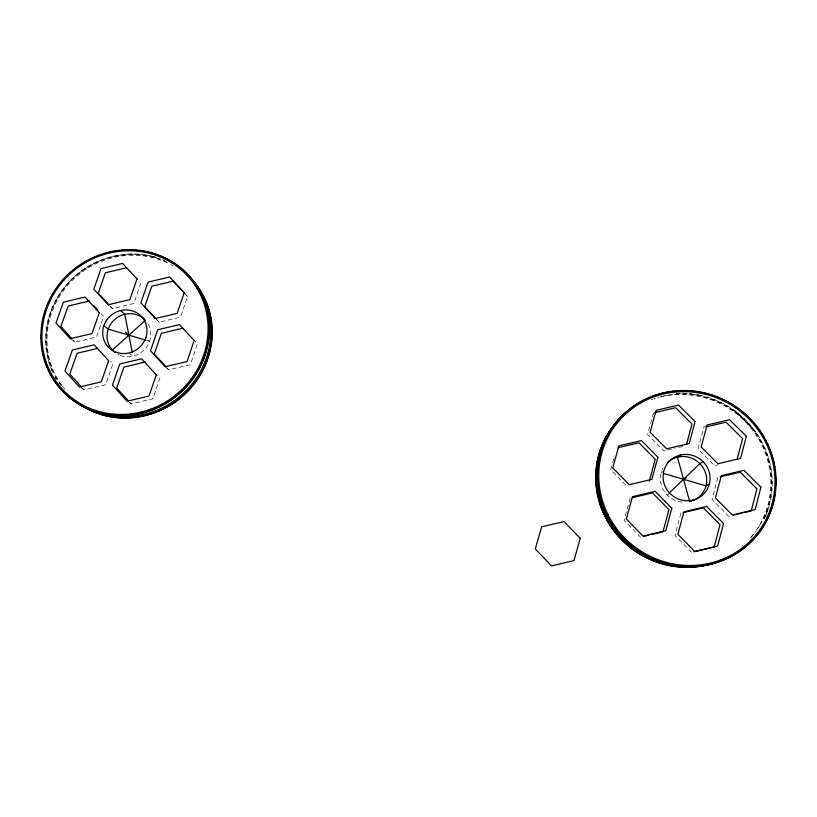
<?xml version="1.0" encoding="UTF-8"?>
<svg xmlns="http://www.w3.org/2000/svg" width="817" height="817" viewBox="0 0 817 817"><rect width="100%" height="100%" fill="white"/><g stroke="black" fill="none" stroke-linecap="round" stroke-linejoin="round"><path stroke-width="0.61" stroke-dasharray="4.08 3.06" d="M717.826 477.475L712.016 499.463L728.693 516.273L731.062 515.711M680.888 513.158L674.954 535.339L691.591 552.302M630.121 498.196L624.065 520.245L640.487 537.106M653.518 412.973L647.595 434.542L663.894 450.974L666.376 450.392M613.741 458.888L610.707 469.785L626.966 486.381M184.233 292.578L187.553 296.561L180.567 317.129L159.101 322.215L155.414 318.538M706.266 425.626L703.815 427.454L698.014 449.146L714.528 465.68L718.245 464.802M661.147 472.747L663.874 470.898M667.203 495.02L670.011 493.458M109.866 306.293L112.419 308.591L133.814 303.526L140.892 283.07L139.217 281.262M70.272 338.708L75.011 342.129L96.467 337.043L103.677 316.424L101.175 313.697M81.281 388.157L84.08 389.862L105.689 384.746L112.92 363.851L110.601 361.308M166.076 367.487L168.772 369.815L190.392 364.688L197.397 343.855L194.824 341.087M129.106 402.587L131.149 403.925L152.84 398.788L159.979 377.781L157.415 375.003M667.612 450.106L675.026 448.349M678.743 447.471L683.686 446.296M147.162 340.536L149.593 341.261L145.773 337.819M129.015 352.934L133.048 356.192M741.877 417.548L732.941 409.45L743.889 419.417L735.208 411.063L756.419 432.908L748.658 424.35M744.869 420.377L754.806 430.651M185.949 294.845L187.553 296.561M156.711 319.621L159.101 322.215M110.755 306.773L112.419 308.591M167.066 367.956L168.772 369.815M73.346 340.301L75.011 342.129M129.454 402.056L131.149 403.925M82.497 388.116L84.08 389.862M59.13 383.275L60.815 385.185M61.101 385.052A83.6 79.545 -36.4 0 1 67.382 284.367A83.6 79.545 -36.4 0 1 168.139 262.88M147.06 322.388A22.253 21.171 -36.4 0 1 147.244 322.654M148.122 324.073A22.253 21.171 -36.4 0 1 149.674 341.036L149.562 341.363A22.253 21.171 -36.4 0 1 133.161 356.161L132.824 356.243A22.253 21.171 -36.4 0 1 120.007 355.334M119.384 355.078A22.253 21.171 -36.4 0 1 117.862 354.353M64.9 389.403A83.446 79.412 -36.4 0 1 62.552 386.472M61.806 385.461A83.446 79.412 -36.4 0 1 68.495 284.459A83.446 79.412 -36.4 0 1 169.752 264.054M170.855 264.637A83.446 79.412 -36.4 0 1 173.041 265.852M56.496 379.405A84.559 80.464 -36.4 0 1 55.25 377.188M51.971 370.315A84.559 80.464 -36.4 0 1 70.323 280.966A84.559 80.464 -36.4 0 1 160.224 258.785M162.614 259.663A84.559 80.464 -36.4 0 1 164.963 260.623M56.138 379.19A84.631 80.536 -36.4 0 1 54.892 376.974M52.635 372.429A84.631 80.536 -36.4 0 1 66.146 284.898A84.631 80.536 -36.4 0 1 151.819 256.089M152.646 256.283A84.631 80.536 -36.4 0 1 157.558 257.672M759.861 525.3A88.113 84.948 34.3 0 1 755.408 532.03M753.774 534.185A88.113 84.948 34.3 0 1 750.302 538.311M660.81 396.521A88.113 84.948 34.3 0 1 662.107 396.214M663.424 395.928A88.113 84.948 34.3 0 1 667.377 395.203M668.704 394.999A88.113 84.948 34.3 0 1 755.02 432.305A88.113 84.948 34.3 0 1 760.535 524.136M682.205 502.138A23.448 22.61 34.2 0 1 661.086 472.972L661.178 472.624A23.448 22.61 34.2 0 1 661.719 470.939M662.25 469.622A23.448 22.61 34.2 0 1 662.863 468.345M660.422 396.919A87.95 84.794 34.3 0 1 755.306 433.847A87.95 84.794 34.3 0 1 754.04 533.266M753.213 534.328A87.95 84.794 34.3 0 1 748.842 539.445M743.051 545.092A87.95 84.794 34.3 0 1 742.03 545.97M651.486 399.605A87.95 84.794 34.3 0 1 652.742 399.166M654.009 398.737A87.95 84.794 34.3 0 1 655.275 398.339M657.838 397.593A87.95 84.794 34.3 0 1 659.135 397.246M676.262 393.488A89.124 85.928 34.3 0 1 768.194 508.297M767.919 509.165A89.124 85.928 34.3 0 1 766.417 513.444M766.08 514.291A89.124 85.928 34.3 0 1 764.303 518.468M676.466 393.294A89.206 85.999 34.3 0 1 680.112 393.181M681.929 393.181A89.206 85.999 34.3 0 1 691.968 393.845M694.685 394.213A89.206 85.999 34.3 0 1 699.209 395.03M700.108 395.214A89.206 85.999 34.3 0 1 769.257 505.58M769.011 506.448A89.206 85.999 34.3 0 1 768.491 508.194M768.215 509.062A89.206 85.999 34.3 0 1 767.337 511.646M767.03 512.504A89.206 85.999 34.3 0 1 766.377 514.199M766.04 515.047A89.206 85.999 34.3 0 1 764.212 519.203"/><path stroke-width="1.23" d="M751.211 510.952L756.92 488.862L740.212 472.175L720.186 476.914M737.189 459.195L742.582 438.606L726.037 422.195L706.286 426.862M686.484 444.509L691.999 424.043L675.649 407.734L654.744 412.677M649.311 481.09L655.265 459.246L638.976 442.783L617.989 447.736M137.001 278.934L129.821 299.635L108.161 304.761L93.812 289.167L101.073 268.548L122.601 263.442L137.542 279.465M669.021 493.264L699.822 463.607L703.049 461.636M680.367 455.049L677.436 457.101L689.681 501.618M683.543 479.283L686.127 477.771M709.319 484.164L706 485.849L663.506 473.431M690.712 501.127L692.785 500.137M126.666 267.762L105.393 272.796L98.234 293.17L109.09 304.966M89.502 300.973L68.158 306.038L60.877 326.565L71.682 338.463M97.427 348.45L77.125 353.25L69.813 374.063L81.71 387.248M182.855 328.209L161.357 333.305L154.27 354.057L166.208 367.027M145.497 362.002L123.918 367.109L116.708 388.024L128.606 401.116M632.481 497.645L652.497 492.906L668.96 509.645L662.995 531.796L651.149 534.594M683.135 512.627L703.355 507.847L720.022 524.688L714.181 546.961L693.847 551.771M644.041 536.269L648.78 535.145M733.431 515.149L741.724 513.188M744.103 512.627L750.026 511.228M145.937 340.178L108.242 329.118L103.912 325.534M108.048 346.755L112.338 350.084L145.385 320.315L141.525 316.628M125.399 332.172L128.882 335.174M120.64 310.531L124.746 314.29L132.313 352.484M754.867 425.31L757.604 427.832M613.741 530.356L631.51 548.299L622.329 538.403M614.445 527.905L617.029 530.539M632.572 546.379L634.298 548.146M194.313 282.948L195.968 284.663M184.346 293.129L173.153 281.16L151.799 286.216L144.742 306.702L155.904 318.763M196.683 286.205L199.164 288.871M93.669 305.517L97.846 310.062M53.646 379.588L55.29 381.386M66.769 394.029L70.875 398.543M197.081 287.798A83.6 79.545 -36.4 0 1 197.775 288.83M199.777 291.975A83.6 79.545 -36.4 0 1 201.023 294.14M201.625 295.233A83.6 79.545 -36.4 0 1 190.279 386.073A83.6 79.545 -36.4 0 1 100.777 413.055M99.551 412.667A83.6 79.545 -36.4 0 1 98.336 412.268M97.121 411.839A83.6 79.545 -36.4 0 1 95.926 411.4M94.731 410.941A83.6 79.545 -36.4 0 1 93.546 410.451M115.044 352.556A22.253 21.171 -36.4 0 1 114.778 352.352M114.002 351.708A22.253 21.171 -36.4 0 1 113.267 351.034M113.022 350.799A22.253 21.171 -36.4 0 1 108.171 329.333L108.283 329.006A22.253 21.171 -36.4 0 1 124.633 314.32L124.97 314.239A22.253 21.171 -36.4 0 1 144.211 319.151M186.225 274.012A84.559 80.464 -36.4 0 1 193.292 385.124A84.559 80.464 -36.4 0 1 80.832 405.018M78.718 403.578A84.559 80.464 -36.4 0 1 77.329 402.587M76.645 402.076A84.559 80.464 -36.4 0 1 74.633 400.504M189.656 277.167A84.631 80.536 -36.4 0 1 190.494 387.952A84.631 80.536 -36.4 0 1 78.381 403.394M76.308 401.882A84.631 80.536 -36.4 0 1 74.96 400.841M163.186 257.212A85.55 81.353 -36.3 0 1 191.781 380.446A85.55 81.353 -36.3 0 1 62.041 390.393M61.459 389.76A85.55 81.353 -36.3 0 1 52.298 377.403M51.859 376.668A85.55 81.353 -36.3 0 1 47.968 369.049M47.631 368.263A85.55 81.353 -36.3 0 1 43.148 354.425M42.964 353.577A85.55 81.353 -36.3 0 1 42.464 351.055M42.055 348.502A85.55 81.353 -36.3 0 1 41.544 344.233M41.218 338.197A85.55 81.353 -36.3 0 1 41.218 335.603M41.708 327.821A85.55 81.353 -36.3 0 1 42.035 325.237M42.443 322.664A85.55 81.353 -36.3 0 1 42.933 320.101M43.117 319.243A85.55 81.353 -36.3 0 1 44.629 313.33M44.884 312.492A85.55 81.353 -36.3 0 1 45.415 310.817M45.691 309.99A85.55 81.353 -36.3 0 1 46.273 308.336M46.579 307.519A85.55 81.353 -36.3 0 1 48.571 302.647M49.684 300.258A85.55 81.353 -36.3 0 1 50.868 297.899M52.125 295.57A85.55 81.353 -36.3 0 1 53.452 293.283M54.851 291.036A85.55 81.353 -36.3 0 1 55.811 289.565M56.312 288.83A85.55 81.353 -36.3 0 1 61.091 282.478M62.817 280.456A85.55 81.353 -36.3 0 1 72.284 271.152M74.337 269.467A85.55 81.353 -36.3 0 1 76.441 267.843M80.791 264.779A85.55 81.353 -36.3 0 1 82.272 263.82M83.028 263.35A85.55 81.353 -36.3 0 1 87.623 260.684M89.972 259.459A85.55 81.353 -36.3 0 1 92.362 258.305M93.158 257.937A85.55 81.353 -36.3 0 1 94.772 257.222M104.719 253.627A85.55 81.353 -36.3 0 1 106.404 253.137M107.262 252.913A85.55 81.353 -36.3 0 1 109.815 252.279M110.673 252.085A85.55 81.353 -36.3 0 1 112.389 251.728M114.972 251.248A85.55 81.353 -36.3 0 1 119.302 250.625M121.039 250.441A85.55 81.353 -36.3 0 1 137.532 250.431M139.258 250.615A85.55 81.353 -36.3 0 1 143.526 251.238M144.384 251.381A85.55 81.353 -36.3 0 1 147.754 252.075M148.592 252.269A85.55 81.353 -36.3 0 1 151.094 252.902M151.921 253.127A85.55 81.353 -36.3 0 1 153.576 253.607M154.393 253.862A85.55 81.353 -36.3 0 1 156.027 254.393M156.833 254.669A85.55 81.353 -36.3 0 1 158.447 255.261M159.244 255.558A85.55 81.353 -36.3 0 1 162.409 256.865M685.831 566.007A88.113 84.948 34.3 0 1 681.674 565.844M676.149 565.323A88.113 84.948 34.3 0 1 673.392 564.935M672.023 564.7A88.113 84.948 34.3 0 1 669.286 564.19M667.928 563.893A88.113 84.948 34.3 0 1 603.385 445.367M604.437 442.937A88.113 84.948 34.3 0 1 604.988 441.731M606.163 439.352A88.113 84.948 34.3 0 1 606.765 438.178M695.175 499.534A23.448 22.61 34.2 0 0 705.97 485.962L706.062 485.615A23.448 22.61 34.2 0 0 677.671 457.04L677.324 457.122A23.448 22.61 34.2 0 0 667.887 461.983M694.858 499.708A23.448 22.61 34.2 0 1 693.224 500.464M691.539 501.097A23.448 22.61 34.2 0 1 691.192 501.209M721.513 560.156A89.124 85.928 34.3 0 1 718.96 561.208M718.102 561.545A89.124 85.928 34.3 0 1 716.366 562.188M715.498 562.494A89.124 85.928 34.3 0 1 713.752 563.076M712.873 563.352A89.124 85.928 34.3 0 1 607.879 521.828A89.124 85.928 34.3 0 1 625.23 413.463M721.758 560.105A89.206 85.999 34.3 0 1 713.997 563.025M713.108 563.301A89.206 85.999 34.3 0 1 608.022 521.746A89.206 85.999 34.3 0 1 625.393 413.279M628.876 410.491A89.206 85.999 34.3 0 1 630.316 409.419M762.384 527.741A90.217 86.939 34.1 0 1 756.399 535.891M755.807 536.595A90.217 86.939 34.1 0 1 619.266 534.052A90.217 86.939 34.1 0 1 640.651 401.811M641.447 401.372A90.217 86.939 34.1 0 1 645.481 399.309M647.952 398.165A90.217 86.939 34.1 0 1 674.342 391.2M677.089 390.955A90.217 86.939 34.1 0 1 689.987 390.955M691.836 391.098A90.217 86.939 34.1 0 1 717.949 397.43M720.533 398.512A90.217 86.939 34.1 0 1 743.48 412.861M744.195 413.473A90.217 86.939 34.1 0 1 754.091 423.441M755.878 425.616A90.217 86.939 34.1 0 1 762.363 434.787M762.853 435.584A90.217 86.939 34.1 0 1 763.803 437.197M765.161 439.638A90.217 86.939 34.1 0 1 766.458 442.13M767.663 444.662A90.217 86.939 34.1 0 1 769.849 449.81M770.176 450.688A90.217 86.939 34.1 0 1 772.249 456.866M772.504 457.755A90.217 86.939 34.1 0 1 772.994 459.552M773.219 460.451A90.217 86.939 34.1 0 1 773.852 463.168M774.046 464.076A90.217 86.939 34.1 0 1 774.72 467.733M774.996 469.561A90.217 86.939 34.1 0 1 775.435 473.247M775.762 477.863A90.217 86.939 34.1 0 1 775.782 485.247M775.374 490.772A90.217 86.939 34.1 0 1 774.107 498.962M773.924 499.861A90.217 86.939 34.1 0 1 762.874 526.965M760.923 487.208L755.143 509.594L732.328 514.976L715.426 497.962L721.299 475.678L743.981 470.316L760.923 487.208M709.381 483.93L709.299 484.277A23.764 22.896 34.1 0 1 692.908 500.106L692.55 500.188A23.764 22.896 34.1 0 1 663.802 471.123L663.904 470.776A23.764 22.896 34.1 0 1 680.244 455.079L680.602 454.987A23.764 22.896 34.1 0 1 709.381 483.93M723.545 523.513L717.643 546.073L694.746 551.485L677.885 534.298L683.89 511.83L706.654 506.448L723.545 523.513M746.37 436.319L740.59 458.388L717.949 463.739L701.211 446.991L707.083 425.024L729.591 419.693L746.37 436.319M671.799 508.266L665.763 530.703L642.959 536.095L626.322 519.009L632.44 496.675L655.122 491.313L671.799 508.266M695.104 421.572L689.201 443.519L666.652 448.85L650.118 432.213L656.112 410.359L678.539 405.058L695.104 421.572M657.91 457.224L651.884 479.354L629.253 484.706L612.77 467.896L618.888 445.868L641.396 440.547L657.91 457.224M580.203 538.362L573.994 560.585L551.485 565.905L535.319 548.963L541.62 526.832L563.996 521.542L580.203 538.362M194.17 340.434L187.062 361.533L165.177 366.721L150.502 350.779L157.691 329.772L179.464 324.615L194.17 340.434M145.855 337.595L145.743 337.932A22.529 21.426 -36.3 0 1 129.127 352.913L128.79 352.985A22.529 21.426 -36.3 0 1 103.841 325.758L103.953 325.432A22.529 21.426 -36.3 0 1 120.528 310.562L120.865 310.48A22.529 21.426 -36.3 0 1 145.855 337.595M156.272 374.789L149.031 396.051L127.064 401.249L112.45 385.164L119.762 363.984L141.617 358.816L156.272 374.789M184.233 292.578L177.146 313.391L155.414 318.538L140.881 302.852L148.04 282.12L169.65 276.994L184.233 292.578M108.63 360.695L101.298 381.835L79.412 387.023L64.982 371.03L72.396 349.972L94.159 344.815L108.63 360.695M99.306 312.697L91.994 333.561L70.272 338.708L55.964 322.96L63.358 302.178L84.968 297.061L99.306 312.697M131.282 413.81A84.498 80.352 -36.3 0 0 193.609 283.264A84.498 80.352 -36.3 0 0 50.143 300.748A84.498 80.352 -36.3 0 0 131.282 413.81M131.823 414.862A85.632 81.424 -36.3 0 0 194.272 282.284A85.632 81.424 -36.3 0 0 48.949 300.758A85.632 81.424 -36.3 0 0 131.823 414.862M608.062 514.761A89.114 85.877 34.1 0 0 760.413 528.885A89.114 85.877 34.1 0 0 692.101 392.037A89.114 85.877 34.1 0 0 608.062 514.761M606 513.158A90.309 87.021 34.1 0 0 760.076 531.448A90.309 87.021 34.1 0 0 694.521 391.159A90.309 87.021 34.1 0 0 606 513.158"/></g></svg>
